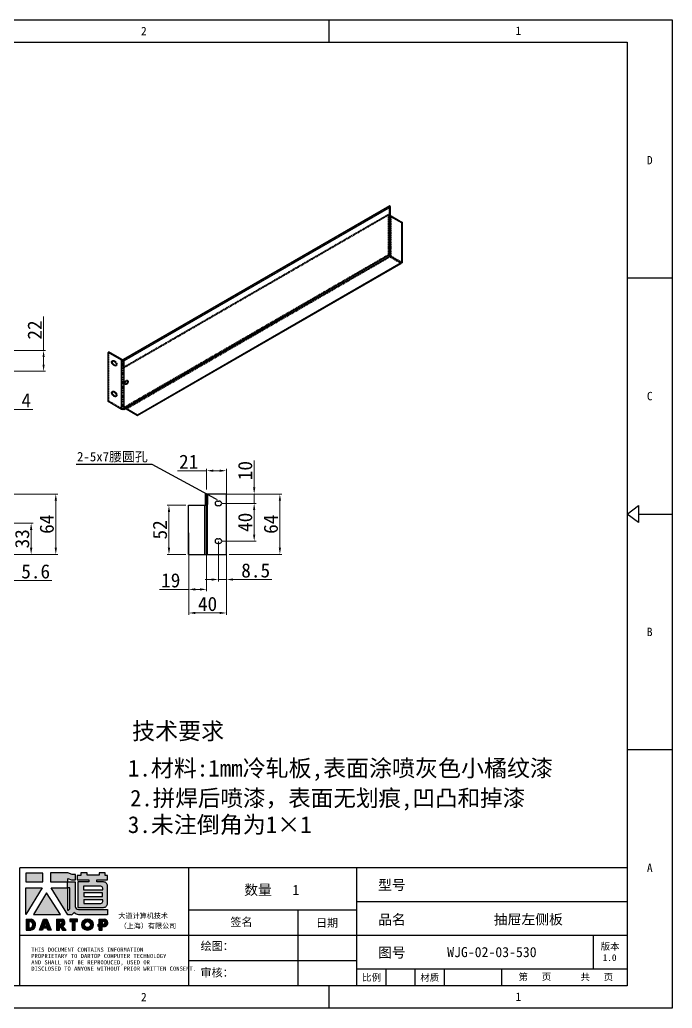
# Model space of a CAD drawing. Header units: millimetres. Extents: x 10653 to 40244, y 19163 to 29561.
# Drawn here: x 33749 to 34440, y 19590 to 20638 of the extents above; entities that cross this region are included whole.
import ezdxf
from ezdxf import colors
from ezdxf.entities.mleader import LeaderData, LeaderLine
from ezdxf.enums import TextEntityAlignment as Align
from ezdxf.math import Vec2, Vec3

# ---------------------------------------------------------------- set-up
doc = ezdxf.new("R2010")
doc.units = ezdxf.units.MM
doc.header["$PDSIZE"] = -1
doc.linetypes.add('HIDDEN', pattern=[1.905, 1.27, -0.635])
for name, color, linetype in [('02___PRT_ALL_AXES', 7, 'Continuous'), ('4', 7, 'Continuous'), ('DEFAULT_2', 8, 'HIDDEN'), ('print', 30, 'Continuous')]:
    doc.layers.add(name, color=color, linetype=linetype)
doc.layers.add('dim', color=2, linetype='Continuous', lineweight=9)
doc.styles.add('Dartop', font='')
doc.styles.add('hzHT', font='simhei.ttf')
doc.styles.get('Dartop').set_extended_font_data('FangSong_GB2312')
doc.dimstyles.new('3', dxfattribs={"dimtxt": 15, "dimasz": 7, "dimexe": 2, "dimexo": 3, "dimgap": 2, "dimtad": 1, "dimzin": 9, "dimdsep": 46, "dimtxsty": 'Standard', "dimcen": 1, "dimadec": 1, "dimazin": 2, "dimtfac": 0.5, "dimtmove": 0, "dimatfit": 3, "dimfxl": 0, "dimtolj": 1, "dimlwd": 9, "dimlwe": 9, "dimarcsym": 0})

# ---------------------------------------------------------------- blocks, each defined once
blk = doc.blocks.new('dadao')
for p, q in [((48, 19.2), (44.9, 10.4)), ((44.9, 10.4), (51.2, 10.4)), ((51.2, 10.4), (48, 19.2))]:
    blk.add_line(p, q)
for points in [[(41.8, 121.6), (41.8, 143.7), (-0.4, 143.7), (-0.4, 121.6), (41.8, 121.6)], [(104.8, 122), (104.8, 130.3), (114.1, 126.3), (124.2, 126.3), (124.2, 139.6), (115.9, 139.6), (105.1, 143.9), (61.5, 143.9)], [(61.7, 144), (61.7, 121.3), (103.9, 121.3)], [(113.4, 38.7), (105.1, 38.7), (63, 106.5), (103.9, 106.5), (103.9, 120.9), (103.9, 121.3)], [(109.7, 53.6), (109.7, 106.2), (104.3, 106.2), (104.3, 50.4), (106.6, 50.4)], [(144.6, 94.4), (144.6, 84.8), (192, 84.8), (192, 94.1), (144.9, 94.1)], [(0, 28), (0, 0), (11.8, 0)], [(0.1, 28), (14, 28)], [(76.8, 28.2), (76.8, 0), (84.1, 0), (84.1, 11.1), (91.6, -0.1), (100.3, -0.1), (91.7, 11.1)], [(76.8, 28.2), (90.6, 28.2)], [(120.2, 45), (119.5, 45), (119.5, 44.6)], [(183.7, 0), (183.7, 9.6), (180.6, 9.6), (180.6, 14.9), (183.8, 14.9), (183.8, 28.1), (196.1, 28.1), (196.5, 28.1)], [(7.1, 21.8), (7.1, 6.1), (12, 6.1)], [(7.1, 21.8), (11.4, 21.8)], [(84, 22.7), (84, 15.3), (87.2, 15.3)], [(84, 22.7), (87.3, 22.7)], [(183.7, 0), (190.9, 0), (190.9, 9.6), (198.8, 9.6)], [(194.9, 22.3), (190.8, 22.3), (190.8, 15), (194.4, 15)]]:
    blk.add_lwpolyline(points)
blk.add_lwpolyline([(137.1, 144.2), (137.1, 137.9), (128.3, 137.9), (128.3, 126.5), (157.3, 126.5), (157.3, 121.5), (130.3, 121.5), (130.3, 57.5), (194.4, 57.5, 0.414214), (204.4, 67.5), (204.4, 111.3, 0.414214), (194.4, 121.3), (177.5, 121.3), (177.5, 126.3), (204.7, 126.3), (204.7, 137.7), (198.2, 137.7), (198.2, 143.9), (183.3, 143.9), (183.3, 138), (153, 138), (153, 144.2), (137.1, 144.2)], format="xyb", close=True)
for points in [[(-0.3, 106.2), (40.4, 106.2), (-0.3, 39.7), (-0.3, 106.2)], [(51.7, 94.1), (18.4, 39.3), (86.2, 39.3)], [(43.8, 28.2), (51.8, 28.2), (62.6, -0.1), (55, -0.1), (53.2, 5), (42.9, 5), (41.1, 0), (33.6, 0)], [(110, 28.1), (110, 21.9), (116, 21.9), (116, -0.1), (123.2, -0.1), (123.2, 22), (129.2, 22), (129.2, 28.1), (110, 28.1)]]:
    blk.add_lwpolyline(points, close=True)
for points in [[(104.8, 122), (123.4, 122), (123.4, 60, 0.414214), (131.4, 52), (204.8, 52), (204.8, 39.1), (131.7, 39.1)], [(144.3, 110.8), (144.3, 101.8), (192.3, 101.8), (192.3, 105.5, 0.414214), (187.3, 110.5), (144.3, 110.5)], [(144.6, 77), (144.6, 67.5), (187.6, 67.5, 0.414214), (192.6, 72.5), (192.6, 76.4), (144.6, 76.4)]]:
    blk.add_lwpolyline(points, format="xyb")
for radius in [14.5, 7.44]:
    blk.add_circle((154.2, 14.2), radius)
for centre, radius, start, end in [((99.2, 60.7), 12.6, 305.6399, 325.969), ((9.6, 14.2), 14.4, 278.6604, 72.3203), ((88.6, 19.4), 8.95, 290.6073, 77.2124), ((111.6, 46.7), 8.19, 282.9811, 347.6627), ((136, 61.7), 22.9, 226.7358, 259.3209), ((195.7, 18.6), 9.51, 288.8959, 85.2442), ((8.5, 13.9), 8.49, 294.2143, 69.7177), ((86.4, 19), 3.8, 282.527, 76.7196), ((193.7, 18.7), 3.8, 280.9891, 72.5513)]:
    blk.add_arc(centre, radius, start, end)
blk = doc.blocks.new('*D292')
at = {"layer": 'Defpoints', "color": 0, "lineweight": 9, "transparency": 16777216}
for p in [(33729.3, 20103.9), (33734.9, 20103.9), (33734.9, 20043.3)]:
    blk.add_point(p, dxfattribs=at)
at = {"layer": 'dim', "color": 0, "lineweight": 9, "transparency": 16777216}
for p, q in [((33729.3, 20100.9), (33729.3, 20041.3)), ((33734.9, 20100.9), (33734.9, 20041.3)), ((33722.3, 20043.3), (33715.3, 20043.3)), ((33729.3, 20043.3), (33734.9, 20043.3)), ((33741.9, 20043.3), (33782.9, 20043.3))]:
    blk.add_line(p, q, dxfattribs=at)
for points in [[(33722.3, 20044.4), (33722.3, 20042.1), (33729.3, 20043.3)], [(33741.9, 20044.4), (33741.9, 20042.1), (33734.9, 20043.3)]]:
    blk.add_solid(points, dxfattribs=at)
at = {"layer": 'dim', "color": 0, "lineweight": 9, "transparency": 16777216, "insert": (33765.9, 20052.8), "char_height": 15, "attachment_point": 5}
blk.add_mtext('\\A1;5.6', dxfattribs=at)
blk = doc.blocks.new('*D293')
at = {"layer": 'Defpoints', "color": 0, "lineweight": 9, "transparency": 16777216}
for p in [(33729.3, 20103.9), (33729.3, 20070.9), (33761.1, 20070.9)]:
    blk.add_point(p, dxfattribs=at)
at = {"layer": 'dim', "color": 0, "lineweight": 9, "transparency": 16777216}
for p, q in [((33732.3, 20103.9), (33763.1, 20103.9)), ((33761.1, 20096.9), (33761.1, 20077.9)), ((33732.3, 20070.9), (33763.1, 20070.9))]:
    blk.add_line(p, q, dxfattribs=at)
for points in [[(33759.9, 20096.9), (33762.3, 20096.9), (33761.1, 20103.9)], [(33759.9, 20077.9), (33762.3, 20077.9), (33761.1, 20070.9)]]:
    blk.add_solid(points, dxfattribs=at)
at = {"layer": 'dim', "color": 0, "lineweight": 9, "transparency": 16777216, "insert": (33751.6, 20087.4), "char_height": 15, "attachment_point": 5, "rotation": 90}
blk.add_mtext('\\A1;33', dxfattribs=at)
blk = doc.blocks.new('*D294')
at = {"layer": 'Defpoints', "color": 0, "lineweight": 9, "transparency": 16777216}
for p in [(33732.9, 20134.9), (33787.2, 20134.9), (33730.9, 20070.9)]:
    blk.add_point(p, dxfattribs=at)
at = {"layer": 'dim', "color": 0, "lineweight": 9, "transparency": 16777216}
for p, q in [((33735.9, 20134.9), (33789.2, 20134.9)), ((33787.2, 20077.9), (33787.2, 20127.9)), ((33733.9, 20070.9), (33789.2, 20070.9))]:
    blk.add_line(p, q, dxfattribs=at)
for points in [[(33786, 20127.9), (33788.4, 20127.9), (33787.2, 20134.9)], [(33786, 20077.9), (33788.4, 20077.9), (33787.2, 20070.9)]]:
    blk.add_solid(points, dxfattribs=at)
at = {"layer": 'dim', "color": 0, "lineweight": 9, "transparency": 16777216, "insert": (33777.7, 20102.9), "char_height": 15, "attachment_point": 5, "rotation": 90}
blk.add_mtext('\\A1;64', dxfattribs=at)
blk = doc.blocks.new('*D300')
at = {"layer": 'Defpoints', "color": 0, "lineweight": 9, "transparency": 16777216}
for p in [(33734.9, 20287), (33732.9, 20265), (33774.3, 20265)]:
    blk.add_point(p, dxfattribs=at)
at = {"layer": 'dim', "color": 0, "lineweight": 9, "transparency": 16777216}
for p, q in [((33774.3, 20287), (33774.3, 20323.2)), ((33737.9, 20287), (33776.3, 20287)), ((33774.3, 20272), (33774.3, 20280)), ((33735.9, 20265), (33776.3, 20265))]:
    blk.add_line(p, q, dxfattribs=at)
for points in [[(33773.1, 20280), (33775.4, 20280), (33774.3, 20287)], [(33773.1, 20272), (33775.4, 20272), (33774.3, 20265)]]:
    blk.add_solid(points, dxfattribs=at)
at = {"layer": 'dim', "color": 0, "lineweight": 9, "transparency": 16777216, "insert": (33764.8, 20308.7), "char_height": 15, "attachment_point": 5, "rotation": 90}
blk.add_mtext('\\A1;22', dxfattribs=at)
blk = doc.blocks.new('*D301')
at = {"layer": 'Defpoints', "color": 0, "lineweight": 9, "transparency": 16777216}
for p in [(33734.9, 20277), (33730.9, 20256.5), (33734.9, 20224.6)]:
    blk.add_point(p, dxfattribs=at)
at = {"layer": 'dim', "color": 0, "lineweight": 9, "transparency": 16777216}
for p, q in [((33734.9, 20274), (33734.9, 20222.6)), ((33730.9, 20253.5), (33730.9, 20222.6)), ((33723.9, 20224.6), (33716.9, 20224.6)), ((33730.9, 20224.6), (33734.9, 20224.6)), ((33741.9, 20224.6), (33762.9, 20224.6))]:
    blk.add_line(p, q, dxfattribs=at)
for points in [[(33723.9, 20225.8), (33723.9, 20223.5), (33730.9, 20224.6)], [(33741.9, 20225.8), (33741.9, 20223.5), (33734.9, 20224.6)]]:
    blk.add_solid(points, dxfattribs=at)
at = {"layer": 'dim', "color": 0, "lineweight": 9, "transparency": 16777216, "insert": (33755.9, 20234.1), "char_height": 15, "attachment_point": 5}
blk.add_mtext('\\A1;4', dxfattribs=at)
blk = doc.blocks.new('*D304')
at = {"layer": 'Defpoints', "color": 0, "lineweight": 9, "transparency": 16777216}
for p in [(33947, 20159.6), (33947, 20136.6), (33968, 20132.4)]:
    blk.add_point(p, dxfattribs=at)
at = {"layer": 'dim', "color": 0, "lineweight": 9, "transparency": 16777216}
for p, q in [((33947, 20159.6), (33916, 20159.6)), ((33947, 20139.6), (33947, 20161.6)), ((33961, 20159.6), (33954, 20159.6)), ((33968, 20135.4), (33968, 20161.6))]:
    blk.add_line(p, q, dxfattribs=at)
for points in [[(33954, 20160.7), (33954, 20158.4), (33947, 20159.6)], [(33961, 20160.7), (33961, 20158.4), (33968, 20159.6)]]:
    blk.add_solid(points, dxfattribs=at)
at = {"layer": 'dim', "color": 0, "lineweight": 9, "transparency": 16777216, "insert": (33928, 20169.1), "char_height": 15, "attachment_point": 5}
blk.add_mtext('\\A1;21', dxfattribs=at)
blk = doc.blocks.new('*D305')
at = {"layer": 'Defpoints', "color": 0, "lineweight": 9, "transparency": 16777216}
for p in [(33968, 20093.6), (33959.5, 20087.4), (33968, 20044.3)]:
    blk.add_point(p, dxfattribs=at)
at = {"layer": 'dim', "color": 0, "lineweight": 9, "transparency": 16777216}
for p, q in [((33959.5, 20084.4), (33959.5, 20042.3)), ((33968, 20090.6), (33968, 20042.3)), ((33952.5, 20044.3), (33945.5, 20044.3)), ((33959.5, 20044.3), (33968, 20044.3)), ((33975, 20044.3), (34016, 20044.3))]:
    blk.add_line(p, q, dxfattribs=at)
for points in [[(33952.5, 20045.4), (33952.5, 20043.1), (33959.5, 20044.3)], [(33975, 20045.4), (33975, 20043.1), (33968, 20044.3)]]:
    blk.add_solid(points, dxfattribs=at)
at = {"layer": 'dim', "color": 0, "lineweight": 9, "transparency": 16777216, "insert": (33999, 20053.8), "char_height": 15, "attachment_point": 5}
blk.add_mtext('\\A1;8.5', dxfattribs=at)
blk = doc.blocks.new('*D303')
at = {"layer": 'Defpoints', "color": 0, "lineweight": 9, "transparency": 16777216}
for p in [(33947, 20128.9), (33928, 20077.3), (33928, 20033.8)]:
    blk.add_point(p, dxfattribs=at)
at = {"layer": 'dim', "color": 0, "lineweight": 9, "transparency": 16777216}
for p, q in [((33947, 20125.9), (33947, 20031.8)), ((33928, 20074.3), (33928, 20031.8)), ((33928, 20033.8), (33897, 20033.8)), ((33940, 20033.8), (33935, 20033.8))]:
    blk.add_line(p, q, dxfattribs=at)
for points in [[(33935, 20035), (33935, 20032.6), (33928, 20033.8)], [(33940, 20035), (33940, 20032.6), (33947, 20033.8)]]:
    blk.add_solid(points, dxfattribs=at)
at = {"layer": 'dim', "color": 0, "lineweight": 9, "transparency": 16777216, "insert": (33909, 20043.3), "char_height": 15, "attachment_point": 5}
blk.add_mtext('\\A1;19', dxfattribs=at)
blk = doc.blocks.new('*D306')
at = {"layer": 'Defpoints', "color": 0, "lineweight": 9, "transparency": 16777216}
for p in [(33907.1, 20122.9), (33928, 20122.9), (33928, 20070.9)]:
    blk.add_point(p, dxfattribs=at)
at = {"layer": 'dim', "color": 0, "lineweight": 9, "transparency": 16777216}
for p, q in [((33925, 20122.9), (33905.1, 20122.9)), ((33907.1, 20077.9), (33907.1, 20115.9)), ((33925, 20070.9), (33905.1, 20070.9))]:
    blk.add_line(p, q, dxfattribs=at)
for points in [[(33905.9, 20115.9), (33908.3, 20115.9), (33907.1, 20122.9)], [(33905.9, 20077.9), (33908.3, 20077.9), (33907.1, 20070.9)]]:
    blk.add_solid(points, dxfattribs=at)
at = {"layer": 'dim', "color": 0, "lineweight": 9, "transparency": 16777216, "insert": (33897.6, 20096.9), "char_height": 15, "attachment_point": 5, "rotation": 90}
blk.add_mtext('\\A1;52', dxfattribs=at)
blk = doc.blocks.new('*D307')
at = {"layer": 'Defpoints', "color": 0, "lineweight": 9, "transparency": 16777216}
for p in [(33960.5, 20134.9), (33960.5, 20124.9), (33997.4, 20134.9)]:
    blk.add_point(p, dxfattribs=at)
at = {"layer": 'dim', "color": 0, "lineweight": 9, "transparency": 16777216}
for p, q in [((33997.4, 20141.9), (33997.4, 20170.4)), ((33963.5, 20134.9), (33999.4, 20134.9)), ((33963.5, 20124.9), (33999.4, 20124.9)), ((33997.4, 20124.9), (33997.4, 20134.9)), ((33997.4, 20117.9), (33997.4, 20110.9))]:
    blk.add_line(p, q, dxfattribs=at)
for points in [[(33996.2, 20141.9), (33998.6, 20141.9), (33997.4, 20134.9)], [(33996.2, 20117.9), (33998.6, 20117.9), (33997.4, 20124.9)]]:
    blk.add_solid(points, dxfattribs=at)
at = {"layer": 'dim', "color": 0, "lineweight": 9, "transparency": 16777216, "insert": (33987.9, 20159.7), "char_height": 15, "attachment_point": 5, "rotation": 90}
blk.add_mtext('\\A1;10', dxfattribs=at)
blk = doc.blocks.new('*D308')
at = {"layer": 'Defpoints', "color": 0, "lineweight": 9, "transparency": 16777216}
for p in [(33960.5, 20124.9), (33960.5, 20084.9), (33997.4, 20084.9)]:
    blk.add_point(p, dxfattribs=at)
at = {"layer": 'dim', "color": 0, "lineweight": 9, "transparency": 16777216}
for p, q in [((33963.5, 20124.9), (33999.4, 20124.9)), ((33997.4, 20117.9), (33997.4, 20091.9)), ((33963.5, 20084.9), (33999.4, 20084.9))]:
    blk.add_line(p, q, dxfattribs=at)
for points in [[(33996.2, 20117.9), (33998.6, 20117.9), (33997.4, 20124.9)], [(33996.2, 20091.9), (33998.6, 20091.9), (33997.4, 20084.9)]]:
    blk.add_solid(points, dxfattribs=at)
at = {"layer": 'dim', "color": 0, "lineweight": 9, "transparency": 16777216, "insert": (33987.9, 20104.9), "char_height": 15, "attachment_point": 5, "rotation": 90}
blk.add_mtext('\\A1;40', dxfattribs=at)
blk = doc.blocks.new('*D309')
at = {"layer": 'Defpoints', "color": 0, "lineweight": 9, "transparency": 16777216}
for p in [(33968, 20134.9), (34024.6, 20134.9), (33968, 20070.9)]:
    blk.add_point(p, dxfattribs=at)
at = {"layer": 'dim', "color": 0, "lineweight": 9, "transparency": 16777216}
for p, q in [((33971, 20134.9), (34026.6, 20134.9)), ((34024.6, 20077.9), (34024.6, 20127.9)), ((33971, 20070.9), (34026.6, 20070.9))]:
    blk.add_line(p, q, dxfattribs=at)
for points in [[(34023.5, 20127.9), (34025.8, 20127.9), (34024.6, 20134.9)], [(34023.5, 20077.9), (34025.8, 20077.9), (34024.6, 20070.9)]]:
    blk.add_solid(points, dxfattribs=at)
at = {"layer": 'dim', "color": 0, "lineweight": 9, "transparency": 16777216, "insert": (34015.1, 20102.9), "char_height": 15, "attachment_point": 5, "rotation": 90}
blk.add_mtext('\\A1;64', dxfattribs=at)
blk = doc.blocks.new('*D310')
at = {"layer": 'Defpoints', "color": 0, "lineweight": 9, "transparency": 16777216}
for p in [(33928, 20096.9), (33968, 20090.6), (33968, 20008.8)]:
    blk.add_point(p, dxfattribs=at)
at = {"layer": 'dim', "color": 0, "lineweight": 9, "transparency": 16777216}
for p, q in [((33928, 20093.9), (33928, 20006.8)), ((33968, 20087.6), (33968, 20006.8)), ((33935, 20008.8), (33961, 20008.8))]:
    blk.add_line(p, q, dxfattribs=at)
for points in [[(33935, 20010), (33935, 20007.7), (33928, 20008.8)], [(33961, 20010), (33961, 20007.7), (33968, 20008.8)]]:
    blk.add_solid(points, dxfattribs=at)
at = {"layer": 'dim', "color": 0, "lineweight": 9, "transparency": 16777216, "insert": (33948, 20018.3), "char_height": 15, "attachment_point": 5}
blk.add_mtext('\\A1;40', dxfattribs=at)

msp = doc.modelspace()

# ---------------------------------------------------------------- hatches: boundary and pattern name
for points in [[(33773.346, 19733.188), (33755.537, 19733.188), (33755.537, 19723.883), (33773.346, 19723.883)], [(33772.772, 19717.373), (33755.584, 19717.373), (33755.584, 19689.31)], [(33777.537, 19712.281), (33763.486, 19689.123), (33792.096, 19689.123)], [(33810.263, 19684.385), (33802.132, 19684.385), (33802.132, 19681.805), (33804.669, 19681.805), (33804.669, 19672.51), (33807.706, 19672.51), (33807.706, 19681.812), (33810.263, 19681.812)]]:
    msp.add_hatch(color=0).paths.add_polyline_path(points)
h = msp.add_hatch(color=0)
h.paths.add_polyline_path([(33799.959, 19727.533), (33803.89, 19725.835), (33808.139, 19725.835), (33808.139, 19731.459), (33804.634, 19731.459), (33800.066, 19733.263), (33781.761, 19733.263), (33781.761, 19723.752), (33799.571, 19723.752), (33799.571, 19723.559), (33799.571, 19717.48), (33782.3, 19717.48), (33800.065, 19688.891), (33803.582, 19688.891, 0.27937482), (33806.15, 19691.388), (33806.15, 19691.52), (33806.46, 19691.52, 0.14314537), (33811.303, 19689.055), (33842.172, 19689.055), (33842.172, 19694.477), (33811.172, 19694.477, -0.41421356), (33807.795, 19697.854), (33807.795, 19724.052), (33799.959, 19724.052)])
h.paths.add_polyline_path([(33799.751, 19717.358), (33802.014, 19717.358), (33802.014, 19695.169, -0.08893574), (33800.702, 19693.82), (33799.743, 19693.82)], flags=16)
h = msp.add_hatch(color=0)
h.paths.add_polyline_path([(33842.119, 19730.672), (33839.373, 19730.672), (33839.373, 19733.285), (33833.095, 19733.285), (33833.095, 19730.803), (33820.278, 19730.803), (33820.278, 19733.415), (33813.566, 19733.415), (33813.566, 19730.754), (33809.856, 19730.754), (33809.856, 19725.938), (33822.096, 19725.938), (33822.096, 19723.807), (33810.691, 19723.807), (33810.691, 19696.835), (33837.767, 19696.835, 0.41421356), (33841.988, 19701.056), (33841.988, 19719.527, 0.41421356), (33837.767, 19723.748), (33830.61, 19723.748), (33830.61, 19725.838), (33842.119, 19725.838)])
h.paths.add_polyline_path([(33834.777, 19719.175, -0.41421356), (33836.888, 19717.065), (33836.888, 19715.517), (33816.616, 19715.517), (33816.616, 19719.175)], flags=16)
h.paths.add_polyline_path([(33836.757, 19712.251), (33836.757, 19708.332), (33816.747, 19708.332), (33816.747, 19712.251)], flags=16)
h.paths.add_polyline_path([(33837.018, 19704.805), (33837.018, 19703.126, -0.41421356), (33834.908, 19701.016), (33816.747, 19701.016), (33816.747, 19704.805)], flags=16)
h = msp.add_hatch(color=0)
h.paths.add_polyline_path([(33814.683, 19678.521, 1), (33826.908, 19678.521, 1)])
h.paths.add_polyline_path([(33823.936, 19678.521, -1), (33817.655, 19678.521, -1)], flags=16)
h = msp.add_hatch(color=0)
h.paths.add_polyline_path([(33761.607, 19684.343), (33755.711, 19684.343), (33755.711, 19672.545), (33760.677, 19672.545, 0.79301591)])
h.paths.add_polyline_path([(33760.764, 19675.129), (33758.702, 19675.129), (33758.702, 19681.759), (33760.537, 19681.759, -0.67136089)], flags=16)
h = msp.add_hatch(color=0)
h.paths.add_polyline_path([(33777.581, 19684.44), (33774.216, 19684.44), (33769.888, 19672.532), (33773.076, 19672.532), (33773.826, 19674.643), (33778.144, 19674.643), (33778.911, 19672.507), (33782.124, 19672.507)])
h.paths.add_polyline_path([(33777.319, 19676.917), (33774.644, 19676.917), (33775.957, 19680.659)], flags=16)
h = msp.add_hatch(color=0)
h.paths.add_polyline_path([(33793.938, 19684.431), (33788.139, 19684.431), (33788.139, 19672.526), (33791.203, 19672.526), (33791.203, 19677.246), (33794.353, 19672.483), (33798.057, 19672.483), (33794.431, 19677.216, 0.74405494)])
h.paths.add_polyline_path([(33791.175, 19679.008), (33791.175, 19682.134), (33792.545, 19682.134, -0.79680897), (33792.525, 19679.008)], flags=16)
h = msp.add_hatch(color=0)
h.paths.add_polyline_path([(33838.634, 19684.403), (33838.458, 19684.403), (33833.288, 19684.403), (33833.288, 19678.847), (33831.916, 19678.847), (33831.916, 19676.592), (33833.266, 19676.592), (33833.266, 19672.547), (33836.284, 19672.547), (33836.284, 19676.607), (33839.601, 19676.607, 0.81230381)])
h.paths.add_polyline_path([(33836.239, 19678.862), (33836.239, 19681.97), (33837.957, 19681.97, -0.77821343), (33837.782, 19678.862)], flags=16)

# ---------------------------------------------------------------- linework, layer by layer
at = {"color": 0}
for p, q in [((34076.893, 20613.708), (34076.893, 20637.517)), ((32975.368, 20613.708), (34392.711, 20613.708)), ((34392.711, 20613.708), (34392.711, 19613.719)), ((34440.329, 20363.711), (34392.711, 20363.711)), ((34404.616, 20113.713), (34440.329, 20113.713)), ((34440.329, 19863.716), (34392.711, 19863.716)), ((34392.711, 19738.717), (33749.138, 19738.717)), ((33749.138, 19613.719), (33749.138, 19738.717)), ((33927.708, 19738.717), (33927.708, 19613.719)), ((34106.277, 19613.719), (34106.277, 19738.717)), ((34106.277, 19703.003), (34392.711, 19703.003)), ((33927.708, 19694.075), (34106.277, 19694.075)), ((34043.778, 19694.075), (34043.778, 19613.719)), ((33749.138, 19667.289), (33927.708, 19667.289)), ((33927.708, 19667.289), (34392.711, 19667.289)), ((34356.997, 19631.576), (34356.997, 19667.289)), ((33927.708, 19640.504), (34106.277, 19640.504)), ((34106.277, 19631.576), (34392.711, 19631.576)), ((34137.142, 19613.719), (34137.142, 19631.576)), ((34168.008, 19613.719), (34168.008, 19631.576)), ((34199.126, 19613.719), (34199.126, 19631.576)), ((34259.767, 19613.719), (34259.767, 19631.576)), ((34392.711, 19613.719), (32975.368, 19613.719)), ((34076.893, 19589.909), (34076.893, 19613.719))]:
    msp.add_line(p, q, dxfattribs=at)
at = {"color": 3, "linetype": 'Continuous'}
for p, q in [((34140.702, 20440.227), (33858.568, 20277.338)), ((34141.909, 20438.953), (33859.775, 20276.064)), ((34141.909, 20429.971), (34141.909, 20438.953)), ((34140.495, 20429.155), (34141.909, 20429.971)), ((34140.495, 20388.33), (34140.495, 20429.155)), ((34141.909, 20386.697), (34141.909, 20429.155)), ((34141.909, 20429.155), (34153.93, 20422.215)), ((34153.93, 20379.757), (34153.93, 20422.215)), ((33861.189, 20227.073), (34140.495, 20388.33)), ((33861.896, 20225.849), (34141.202, 20387.105)), ((34141.202, 20387.105), (34153.93, 20379.757)), ((33873.917, 20218.909), (34153.223, 20380.165)), ((33842.804, 20232.789), (33842.804, 20285.045)), ((33856.947, 20276.88), (33842.804, 20285.045)), ((33856.947, 20224.624), (33856.947, 20276.88)), ((33859.775, 20224.624), (33859.775, 20276.88)), ((33856.947, 20224.624), (33842.804, 20232.789)), ((33859.775, 20224.624), (33861.189, 20225.44)), ((33861.189, 20227.073), (33861.189, 20225.44)), ((33861.896, 20225.849), (33873.917, 20218.909)), ((33945.967, 20122.948), (33945.967, 20134.948)), ((33947.967, 20133.948), (33947.967, 20123.948))]:
    msp.add_line(p, q, dxfattribs=at)
at = {"color": 7, "linetype": 'Continuous'}
for p, q in [((34142.538, 20429.606), (34141.87, 20429.177)), ((34142.617, 20429.563), (34141.909, 20429.155)), ((34142.617, 20429.563), (34154.637, 20422.623)), ((34154.637, 20422.623), (34153.93, 20422.215)), ((34154.637, 20380.165), (34154.637, 20422.623)), ((33873.917, 20218.092), (34153.223, 20379.349)), ((34153.223, 20379.349), (34153.223, 20380.165)), ((34154.637, 20380.165), (34153.93, 20379.757)), ((33842.804, 20285.045), (33843.512, 20285.453)), ((33857.654, 20277.288), (33843.512, 20285.453)), ((33856.947, 20276.88), (33857.654, 20277.288)), ((33859.775, 20276.88), (33859.068, 20277.288)), ((33861.82, 20225.079), (33861.858, 20225.872)), ((33861.896, 20225.032), (33861.896, 20225.849)), ((33861.896, 20225.032), (33873.917, 20218.092)), ((33873.917, 20218.092), (33873.917, 20218.909)), ((33945.967, 20134.948), (33967.967, 20134.948)), ((33945.967, 20133.948), (33947.967, 20133.948)), ((33946.967, 20070.948), (33946.967, 20133.948)), ((33947.967, 20133.948), (33947.967, 20134.948)), ((33967.967, 20070.948), (33967.967, 20134.948)), ((33927.967, 20070.948), (33927.967, 20122.948)), ((33927.967, 20122.948), (33946.967, 20122.948)), ((33944.967, 20070.948), (33944.967, 20122.948)), ((33947.967, 20123.948), (33946.967, 20123.948)), ((33947.967, 20070.948), (33947.967, 20123.948)), ((33927.967, 20070.948), (33967.967, 20070.948))]:
    msp.add_line(p, q, dxfattribs=at)
at = {"color": 0}
msp.add_lwpolyline([(34392.711, 20113.713), (34404.616, 20122.642), (34404.616, 20104.785), (34392.711, 20113.713)], close=True, dxfattribs=at)
at = {"color": 7, "linetype": 'Continuous'}
for centre, radius, start, end in [((34141.231, 20426.7), 3.2, 79.934825, 81.282163), ((34141.245, 20426.779), 3.119, 78.318791, 79.935501), ((34141.636, 20427.863), 1.963, 60.018044, 62.641437), ((33858.368, 20278.762), 1.642, 273.663447, 281.350585), ((33863.683, 20227.664), 3.2, 218.718352, 220.065729), ((33863.622, 20227.612), 3.119, 220.065052, 221.681813), ((33862.878, 20226.732), 1.963, 237.359616, 239.983078)]:
    msp.add_arc(centre, radius, start, end, dxfattribs=at)
at = {"color": 3, "linetype": 'Continuous'}
for centre, radius, start, end in [((34141.419, 20428.305), 0.981, 60.018044, 62.641437), ((34141.693, 20387.955), 0.981, 237.359616, 239.983078), ((33862.387, 20226.698), 0.981, 237.359616, 239.983078), ((33946.967, 20133.948), 1, 0, 180)]:
    msp.add_arc(centre, radius, start, end, dxfattribs=at)
for points, knots in [([(34141.909, 20438.953), (34141.909, 20439.132), (34141.811, 20439.502), (34141.557, 20439.895), (34141.286, 20440.135), (34141.08, 20440.248), (34140.878, 20440.288), (34140.753, 20440.256), (34140.703, 20440.227)], [0, 0, 0, 0, 0.26984664, 0.56128755, 0.69543333, 0.81312167, 0.91284824, 1, 1, 1, 1]), ([(34140.495, 20429.155), (34140.698, 20429.272), (34141.178, 20429.369), (34141.66, 20429.285), (34141.87, 20429.177)], [0, 0, 0, 0, 0.49657659, 1, 1, 1, 1]), ([(34140.495, 20388.33), (34140.495, 20388.096), (34140.651, 20387.631), (34140.965, 20387.256), (34141.164, 20387.128)], [0, 0, 0, 0, 0.4965783, 1, 1, 1, 1]), ([(33859.775, 20276.88), (33859.574, 20276.764), (33859.107, 20276.595), (33858.361, 20276.514), (33857.614, 20276.595), (33857.147, 20276.764), (33856.947, 20276.88)], [0, 0, 0, 0, 0.23722441, 0.49999947, 0.76277482, 1, 1, 1, 1]), ([(33858.568, 20277.338), (33858.549, 20277.327), (33858.475, 20277.274), (33858.424, 20277.192), (33858.401, 20277.127)], [0, 0, 0, 0, 0.2382408, 1, 1, 1, 1]), ([(33858.967, 20277.338), (33858.899, 20277.366), (33858.763, 20277.402), (33858.623, 20277.369), (33858.568, 20277.338)], [0, 0, 0, 0, 0.53835682, 1, 1, 1, 1]), ([(33859.775, 20224.624), (33859.574, 20224.508), (33859.107, 20224.339), (33858.361, 20224.258), (33857.614, 20224.339), (33857.147, 20224.508), (33856.947, 20224.624)], [0, 0, 0, 0, 0.23722441, 0.49999947, 0.76277482, 1, 1, 1, 1]), ([(33861.189, 20227.073), (33861.189, 20226.84), (33861.345, 20226.375), (33861.659, 20226), (33861.858, 20225.872)], [0, 0, 0, 0, 0.4965783, 1, 1, 1, 1])]:
    msp.add_open_spline(points, degree=3, knots=knots, dxfattribs=at)
at = {"color": 7, "linetype": 'Continuous'}
for points, knots in [([(34141.877, 20429.834), (34141.937, 20429.821), (34142.164, 20429.767), (34142.385, 20429.685), (34142.538, 20429.606)], [0, 0, 0, 0, 0.26251619, 1, 1, 1, 1]), ([(33858.473, 20277.123), (33858.398, 20277.118), (33858.118, 20277.118), (33857.832, 20277.185), (33857.654, 20277.288)], [0, 0, 0, 0, 0.26606046, 1, 1, 1, 1]), ([(33859.068, 20277.288), (33859.041, 20277.273), (33858.921, 20277.211), (33858.792, 20277.172), (33858.691, 20277.152)], [0, 0, 0, 0, 0.2339903, 1, 1, 1, 1]), ([(33861.292, 20225.538), (33861.333, 20225.492), (33861.493, 20225.322), (33861.675, 20225.172), (33861.82, 20225.079)], [0, 0, 0, 0, 0.26251613, 1, 1, 1, 1])]:
    msp.add_open_spline(points, degree=3, knots=knots, dxfattribs=at)
at = {"color": 3, "linetype": 'Continuous'}
for points in [[(33859.06, 20277.293), (33859.03, 20277.31), (33858.999, 20277.325), (33858.967, 20277.338)], [(33859.169, 20277.222), (33859.134, 20277.248), (33859.098, 20277.272), (33859.06, 20277.293)]]:
    msp.add_open_spline(points, degree=3, dxfattribs=at)
at = {"layer": '02___PRT_ALL_AXES', "color": 8, "linetype": 'HIDDEN'}
for p, q in [((34141.202, 20439.361), (33859.068, 20276.472)), ((33846.858, 20275.983), (33847.565, 20276.391)), ((33848.108, 20275.859), (33848.815, 20276.268)), ((33850.229, 20275.451), (33848.815, 20276.268)), ((33849.522, 20275.043), (33850.229, 20275.451)), ((33850.772, 20270.837), (33851.479, 20271.245)), ((33860.73, 20252.12), (33860.023, 20252.528)), ((33861.196, 20251.09), (33860.489, 20251.498)), ((33863.446, 20254.987), (33862.739, 20255.395)), ((33846.858, 20243.323), (33847.565, 20243.731)), ((33848.108, 20243.199), (33848.815, 20243.607)), ((33850.229, 20242.791), (33848.815, 20243.607)), ((33849.522, 20242.383), (33850.229, 20242.791)), ((33850.772, 20238.176), (33851.479, 20238.585))]:
    msp.add_line(p, q, dxfattribs=at)
at = {"layer": '02___PRT_ALL_AXES', "color": 3, "linetype": 'Continuous'}
for p, q in [((33849.522, 20275.043), (33848.108, 20275.859)), ((33848.108, 20271.777), (33849.522, 20270.96)), ((33849.522, 20242.383), (33848.108, 20243.199)), ((33848.108, 20239.117), (33849.522, 20238.3))]:
    msp.add_line(p, q, dxfattribs=at)
at = {"layer": '02___PRT_ALL_AXES', "color": 7, "linetype": 'Continuous'}
for p, q in [((33848.108, 20271.777), (33848.815, 20272.185)), ((33848.815, 20272.185), (33850.229, 20271.369)), ((33849.522, 20270.96), (33850.229, 20271.369)), ((33863.912, 20253.957), (33863.205, 20254.365)), ((33848.108, 20239.117), (33848.815, 20239.525)), ((33848.815, 20239.525), (33850.229, 20238.708)), ((33849.522, 20238.3), (33850.229, 20238.708)), ((33958.467, 20127.448), (33960.467, 20127.448)), ((33960.467, 20122.448), (33958.467, 20122.448)), ((33958.467, 20087.448), (33960.467, 20087.448)), ((33960.467, 20082.448), (33958.467, 20082.448))]:
    msp.add_line(p, q, dxfattribs=at)
for centre, start, end in [((33958.467, 20124.948), 90, 270), ((33960.467, 20124.948), 270, 90), ((33958.467, 20084.948), 90, 270), ((33960.467, 20084.948), 270, 90)]:
    msp.add_arc(centre, 2.5, start, end, dxfattribs=at)
at = {"layer": '02___PRT_ALL_AXES', "color": 3, "linetype": 'Continuous'}
for points, knots in [([(33848.108, 20271.777), (33847.923, 20271.884), (33847.564, 20272.16), (33847.104, 20272.683), (33846.725, 20273.299), (33846.459, 20273.956), (33846.327, 20274.604), (33846.341, 20275.191), (33846.506, 20275.679), (33846.733, 20275.911), (33846.858, 20275.983)], [0, 0, 0, 0, 0.12882379, 0.27055864, 0.41787098, 0.56237285, 0.69619069, 0.81358612, 0.9130637, 1, 1, 1, 1]), ([(33846.858, 20275.983), (33846.94, 20276.031), (33847.13, 20276.1), (33847.444, 20276.107), (33847.78, 20276.027), (33847.998, 20275.923), (33848.108, 20275.859)], [0, 0, 0, 0, 0.21777592, 0.45094392, 0.71020782, 1, 1, 1, 1]), ([(33849.522, 20275.043), (33849.707, 20274.936), (33850.066, 20274.66), (33850.526, 20274.137), (33850.904, 20273.521), (33851.17, 20272.863), (33851.302, 20272.216), (33851.288, 20271.628), (33851.124, 20271.14), (33850.897, 20270.909), (33850.772, 20270.837)], [0, 0, 0, 0, 0.12882379, 0.27055864, 0.41787098, 0.56237285, 0.69619069, 0.81358612, 0.9130637, 1, 1, 1, 1]), ([(33850.772, 20270.837), (33850.69, 20270.789), (33850.5, 20270.72), (33850.185, 20270.712), (33849.85, 20270.793), (33849.632, 20270.897), (33849.522, 20270.96)], [0, 0, 0, 0, 0.21777592, 0.45094392, 0.71020782, 1, 1, 1, 1]), ([(33860.73, 20252.12), (33860.73, 20252.521), (33860.895, 20253.144), (33861.293, 20253.881), (33861.687, 20254.385), (33862.132, 20254.779), (33862.596, 20255.033), (33863.051, 20255.124), (33863.333, 20255.052), (33863.445, 20254.987)], [0, 0, 0, 0, 0.26956703, 0.41708029, 0.56177887, 0.69577859, 0.81333339, 0.91294588, 1, 1, 1, 1]), ([(33861.196, 20251.09), (33861.122, 20251.132), (33860.983, 20251.249), (33860.775, 20251.588), (33860.73, 20251.905), (33860.73, 20252.12)], [0, 0, 0, 0, 0.21843803, 0.45231607, 1, 1, 1, 1]), ([(33863.912, 20253.957), (33863.912, 20253.555), (33863.746, 20252.932), (33863.348, 20252.195), (33862.955, 20251.691), (33862.509, 20251.297), (33862.045, 20251.043), (33861.591, 20250.952), (33861.308, 20251.025), (33861.196, 20251.09)], [0, 0, 0, 0, 0.26956703, 0.41708029, 0.56177887, 0.69577859, 0.81333339, 0.91294588, 1, 1, 1, 1]), ([(33863.445, 20254.987), (33863.52, 20254.944), (33863.659, 20254.827), (33863.866, 20254.488), (33863.912, 20254.172), (33863.912, 20253.957)], [0, 0, 0, 0, 0.21843803, 0.45231607, 1, 1, 1, 1]), ([(33848.108, 20239.117), (33847.923, 20239.224), (33847.564, 20239.5), (33847.104, 20240.023), (33846.725, 20240.638), (33846.459, 20241.296), (33846.327, 20241.944), (33846.341, 20242.531), (33846.506, 20243.019), (33846.733, 20243.251), (33846.858, 20243.323)], [0, 0, 0, 0, 0.12882379, 0.27055864, 0.41787098, 0.56237285, 0.69619069, 0.81358612, 0.9130637, 1, 1, 1, 1]), ([(33846.858, 20243.323), (33846.94, 20243.371), (33847.13, 20243.439), (33847.444, 20243.447), (33847.78, 20243.366), (33847.998, 20243.263), (33848.108, 20243.199)], [0, 0, 0, 0, 0.21777592, 0.45094392, 0.71020782, 1, 1, 1, 1]), ([(33849.522, 20242.383), (33849.707, 20242.276), (33850.066, 20241.999), (33850.526, 20241.476), (33850.904, 20240.861), (33851.17, 20240.203), (33851.302, 20239.556), (33851.288, 20238.968), (33851.124, 20238.48), (33850.897, 20238.249), (33850.772, 20238.177)], [0, 0, 0, 0, 0.12882379, 0.27055864, 0.41787098, 0.56237285, 0.69619069, 0.81358612, 0.9130637, 1, 1, 1, 1]), ([(33850.772, 20238.177), (33850.69, 20238.129), (33850.5, 20238.06), (33850.185, 20238.052), (33849.85, 20238.133), (33849.632, 20238.237), (33849.522, 20238.3)], [0, 0, 0, 0, 0.21777592, 0.45094392, 0.71020782, 1, 1, 1, 1])]:
    msp.add_open_spline(points, degree=3, knots=knots, dxfattribs=at)
at = {"layer": '02___PRT_ALL_AXES', "color": 7, "linetype": 'Continuous'}
for points, knots in [([(33848.815, 20272.185), (33848.479, 20272.379), (33847.871, 20272.949), (33847.35, 20273.837), (33847.104, 20274.622), (33847.01, 20275.311), (33847.094, 20275.834), (33847.258, 20276.092)], [0, 0, 0, 0, 0.25665555, 0.53817047, 0.67359613, 0.79785122, 1, 1, 1, 1]), ([(33851.079, 20271.129), (33851.012, 20271.126), (33850.714, 20271.138), (33850.428, 20271.254), (33850.229, 20271.369)], [0, 0, 0, 0, 0.22533551, 1, 1, 1, 1]), ([(33863.205, 20254.365), (33863.205, 20254.021), (33863.038, 20253.3), (33862.591, 20252.503), (33862.101, 20251.959), (33861.613, 20251.571), (33861.174, 20251.392), (33860.899, 20251.392)], [0, 0, 0, 0, 0.2553426, 0.53572366, 0.67110498, 0.79581498, 1, 1, 1, 1]), ([(33863.037, 20255.089), (33863.065, 20255.04), (33863.171, 20254.813), (33863.205, 20254.558), (33863.205, 20254.365)], [0, 0, 0, 0, 0.22687856, 1, 1, 1, 1]), ([(33848.815, 20239.525), (33848.479, 20239.719), (33847.871, 20240.289), (33847.35, 20241.177), (33847.104, 20241.962), (33847.01, 20242.651), (33847.094, 20243.174), (33847.258, 20243.432)], [0, 0, 0, 0, 0.25665555, 0.53817047, 0.67359613, 0.79785122, 1, 1, 1, 1]), ([(33851.079, 20238.469), (33851.012, 20238.465), (33850.714, 20238.478), (33850.428, 20238.593), (33850.229, 20238.708)], [0, 0, 0, 0, 0.22533551, 1, 1, 1, 1])]:
    msp.add_open_spline(points, degree=3, knots=knots, dxfattribs=at)
at = {"layer": '02___PRT_ALL_AXES', "color": 8, "linetype": 'HIDDEN'}
for points, knots in [([(33847.258, 20276.092), (33847.278, 20276.123), (33847.361, 20276.24), (33847.473, 20276.338), (33847.565, 20276.391)], [0, 0, 0, 0, 0.25951484, 1, 1, 1, 1]), ([(33847.565, 20276.391), (33847.647, 20276.439), (33847.837, 20276.508), (33848.151, 20276.516), (33848.487, 20276.435), (33848.705, 20276.331), (33848.815, 20276.268)], [0, 0, 0, 0, 0.21777592, 0.45094392, 0.71020782, 1, 1, 1, 1]), ([(33850.229, 20275.451), (33850.414, 20275.344), (33850.773, 20275.068), (33851.233, 20274.545), (33851.612, 20273.929), (33851.877, 20273.272), (33852.009, 20272.624), (33851.996, 20272.036), (33851.831, 20271.548), (33851.604, 20271.317), (33851.479, 20271.245)], [0, 0, 0, 0, 0.12882379, 0.27055864, 0.41787098, 0.56237285, 0.69619069, 0.81358612, 0.9130637, 1, 1, 1, 1]), ([(33851.479, 20271.245), (33851.45, 20271.228), (33851.325, 20271.165), (33851.184, 20271.135), (33851.079, 20271.129)], [0, 0, 0, 0, 0.24492458, 1, 1, 1, 1]), ([(33860.023, 20252.528), (33860.023, 20252.93), (33860.188, 20253.553), (33860.586, 20254.29), (33860.98, 20254.793), (33861.425, 20255.188), (33861.889, 20255.441), (33862.344, 20255.532), (33862.626, 20255.46), (33862.738, 20255.395)], [0, 0, 0, 0, 0.26956703, 0.41708029, 0.56177887, 0.69577859, 0.81333339, 0.91294588, 1, 1, 1, 1]), ([(33860.489, 20251.498), (33860.414, 20251.541), (33860.275, 20251.657), (33860.068, 20251.996), (33860.023, 20252.313), (33860.023, 20252.528)], [0, 0, 0, 0, 0.21843803, 0.45231607, 1, 1, 1, 1]), ([(33860.899, 20251.392), (33860.862, 20251.393), (33860.72, 20251.401), (33860.58, 20251.445), (33860.489, 20251.498)], [0, 0, 0, 0, 0.26123427, 1, 1, 1, 1]), ([(33862.738, 20255.395), (33862.769, 20255.378), (33862.888, 20255.297), (33862.983, 20255.183), (33863.037, 20255.089)], [0, 0, 0, 0, 0.24355133, 1, 1, 1, 1]), ([(33847.258, 20243.432), (33847.278, 20243.463), (33847.361, 20243.58), (33847.473, 20243.678), (33847.565, 20243.731)], [0, 0, 0, 0, 0.25951484, 1, 1, 1, 1]), ([(33847.565, 20243.731), (33847.647, 20243.779), (33847.837, 20243.848), (33848.151, 20243.856), (33848.487, 20243.775), (33848.705, 20243.671), (33848.815, 20243.607)], [0, 0, 0, 0, 0.21777592, 0.45094392, 0.71020782, 1, 1, 1, 1]), ([(33850.229, 20242.791), (33850.414, 20242.684), (33850.773, 20242.408), (33851.233, 20241.885), (33851.612, 20241.269), (33851.877, 20240.611), (33852.009, 20239.964), (33851.996, 20239.376), (33851.831, 20238.888), (33851.604, 20238.657), (33851.479, 20238.585)], [0, 0, 0, 0, 0.12882379, 0.27055864, 0.41787098, 0.56237285, 0.69619069, 0.81358612, 0.9130637, 1, 1, 1, 1]), ([(33851.479, 20238.585), (33851.45, 20238.568), (33851.325, 20238.505), (33851.184, 20238.475), (33851.079, 20238.469)], [0, 0, 0, 0, 0.24492458, 1, 1, 1, 1])]:
    msp.add_open_spline(points, degree=3, knots=knots, dxfattribs=at)
at = {"layer": 'DEFAULT_2', "color": 8, "linetype": 'HIDDEN'}
for p, q in [((34140.495, 20439.769), (33858.361, 20276.88)), ((34140.495, 20439.769), (34140.495, 20431.604)), ((34140.495, 20439.769), (34141.909, 20438.953)), ((34141.202, 20430.38), (34141.202, 20439.361)), ((34140.495, 20431.604), (33858.361, 20268.715)), ((34141.202, 20431.196), (33859.068, 20268.307)), ((34139.788, 20429.563), (34141.202, 20430.38)), ((34139.788, 20387.105), (34139.788, 20429.563)), ((34140.495, 20429.155), (34139.788, 20429.563)), ((34140.495, 20431.604), (34141.202, 20431.196)), ((34141.909, 20429.971), (34141.202, 20430.38)), ((34142.617, 20387.105), (34142.617, 20429.563)), ((33860.482, 20227.482), (34139.788, 20388.738)), ((34140.495, 20388.33), (34139.788, 20388.738)), ((34139.788, 20387.105), (34140.495, 20386.697)), ((34140.495, 20386.697), (34140.495, 20388.33)), ((34141.126, 20386.335), (34141.164, 20387.128)), ((34141.202, 20386.289), (34141.202, 20387.105)), ((34142.617, 20387.105), (34141.909, 20386.697)), ((34142.617, 20387.105), (34154.637, 20380.165)), ((33861.896, 20225.032), (34141.202, 20386.289)), ((34141.202, 20386.289), (34153.223, 20379.349)), ((33843.512, 20233.197), (33843.512, 20285.453)), ((33857.654, 20225.032), (33857.654, 20277.288)), ((33858.361, 20276.88), (33858.361, 20268.715)), ((33858.361, 20276.88), (33859.775, 20276.064)), ((33859.068, 20225.032), (33859.068, 20277.288)), ((33858.361, 20268.715), (33859.068, 20268.307)), ((33842.804, 20232.789), (33843.512, 20233.197)), ((33857.654, 20225.032), (33843.512, 20233.197)), ((33856.947, 20224.624), (33857.654, 20225.032)), ((33859.068, 20225.032), (33860.482, 20225.849)), ((33859.775, 20224.624), (33859.068, 20225.032)), ((33861.189, 20227.073), (33860.482, 20227.482)), ((33860.482, 20227.482), (33860.482, 20225.849)), ((33861.189, 20225.44), (33860.482, 20225.849))]:
    msp.add_line(p, q, dxfattribs=at)
for centre, radius, start, end in [((34142.184, 20387.988), 1.963, 237.359616, 239.983078), ((33858.076, 20275.899), 1.723, 30.32429, 32.360897)]:
    msp.add_arc(centre, radius, start, end, dxfattribs=at)
for points, knots in [([(34140.703, 20440.227), (34140.635, 20440.188), (34140.518, 20440.043), (34140.495, 20439.865), (34140.495, 20439.769)], [0, 0, 0, 0, 0.44918417, 1, 1, 1, 1]), ([(34139.788, 20429.563), (34140.06, 20429.72), (34140.708, 20429.915), (34141.376, 20429.915), (34141.716, 20429.863)], [0, 0, 0, 0, 0.47717767, 1, 1, 1, 1]), ([(34139.788, 20388.738), (34139.788, 20388.515), (34139.869, 20388.044), (34140.154, 20387.377), (34140.573, 20386.781), (34140.934, 20386.458), (34141.126, 20386.335)], [0, 0, 0, 0, 0.23566937, 0.49668011, 0.75948709, 1, 1, 1, 1]), ([(34139.788, 20387.105), (34139.989, 20387.221), (34140.456, 20387.39), (34141.202, 20387.471), (34141.949, 20387.39), (34142.416, 20387.221), (34142.617, 20387.105)], [0, 0, 0, 0, 0.23722441, 0.49999947, 0.76277482, 1, 1, 1, 1]), ([(34140.495, 20386.697), (34140.705, 20386.818), (34141.202, 20386.914), (34141.7, 20386.818), (34141.909, 20386.697)], [0, 0, 0, 0, 0.49999946, 1, 1, 1, 1]), ([(33858.401, 20277.127), (33858.394, 20277.108), (33858.369, 20277.028), (33858.361, 20276.944), (33858.361, 20276.88)], [0, 0, 0, 0, 0.23303849, 1, 1, 1, 1]), ([(33859.531, 20276.822), (33859.506, 20276.861), (33859.403, 20277.01), (33859.276, 20277.142), (33859.169, 20277.222)], [0, 0, 0, 0, 0.26163367, 1, 1, 1, 1]), ([(33859.775, 20276.064), (33859.775, 20276.12), (33859.753, 20276.367), (33859.659, 20276.605), (33859.563, 20276.769)], [0, 0, 0, 0, 0.22901327, 1, 1, 1, 1]), ([(33859.068, 20225.032), (33858.858, 20224.911), (33858.361, 20224.815), (33857.864, 20224.911), (33857.654, 20225.032)], [0, 0, 0, 0, 0.49999946, 1, 1, 1, 1]), ([(33860.482, 20227.482), (33860.482, 20227.167), (33860.637, 20226.51), (33860.971, 20225.931), (33861.187, 20225.662)], [0, 0, 0, 0, 0.47717942, 1, 1, 1, 1])]:
    msp.add_open_spline(points, degree=3, knots=knots, dxfattribs=at)
at = {"layer": 'print'}
msp.add_lwpolyline([(32927.75, 20637.517), (34440.329, 20637.517), (34440.329, 19589.909), (32927.75, 19589.909)], close=True, dxfattribs=at)

# ---------------------------------------------------------------- block references
at = {"color": 0, "xscale": 0.4220734664403666, "yscale": 0.4220734664403666, "zscale": 0.4220734664403666}
msp.add_blockref('dadao', (33755.711, 19672.545), dxfattribs=at)

# ---------------------------------------------------------------- texts
at = {"color": 0}
for s, height, style, p in [('2', 8.928, 'Dartop', (33880.466, 20625.613)), ('1', 8.928, 'Dartop', (34277.389, 20625.896)), ('D', 8.928, 'Dartop', (34416.52, 20488.709)), ('C', 8.928, 'Dartop', (34416.52, 20238.712)), ('B', 8.928, 'Dartop', (34416.52, 19988.715)), ('A', 8.928, 'Dartop', (34416.52, 19738.717)), ('型号', 10.7142, 'hzHT', (34143.335, 19720.548)), ('数量   1', 10.7142, 'hzHT', (34016.032, 19715.303)), ('签名', 8.5713, 'hzHT', (33983.946, 19681.263)), ('日期', 8.5713, 'hzHT', (34074.58, 19680.384)), ('品名', 10.7142, 'hzHT', (34143.335, 19683.88)), ('抽屉左侧板', 10.7142, 'hzHT', (34287.874, 19684.082)), ('图号', 10.7142, 'hzHT', (34143.335, 19648.967)), ('WJG-02-03-530', 10.71417, 'hzHT', (34249.258, 19649.433)), ('版本', 7.1428, 'hzHT', (34374.51, 19655.438)), ('1.0', 7.1428, 'hzHT', (34373.973, 19643.507)), ('比例', 7.1428, 'hzHT', (34121.783, 19622.461)), ('材质', 7.1428, 'hzHT', (34183.403, 19622.461)), ('第   页', 7.1428, 'hzHT', (34294.797, 19623.202)), ('共   页', 7.1428, 'hzHT', (34360.409, 19622.942)), ('2', 8.928, 'Dartop', (33880.466, 19601.814)), ('1', 8.928, 'Dartop', (34277.389, 19602.097))]:
    msp.add_text(s, height=height, dxfattribs=dict(at, style=style)).set_placement(p, align=Align.MIDDLE_CENTER)
at = {"color": 0, "style": 'hzHT'}
msp.add_text('技术要求', height=17.857, dxfattribs=at).set_placement((33916.796, 19892.632), align=Align.TOP_CENTER)
for s, height, p in [('1.材料:1mm冷轧板,表面涂喷灰色小橘纹漆 ', 17.85695, (33863.579, 19853.29)), ('2.拼焊后喷漆，表面无划痕,凹凸和掉漆', 17.54367, (33865.96, 19821.41)), ('3.未注倒角为1×1', 17.857, (33863.579, 19793.44))]:
    msp.add_text(s, height=height, dxfattribs=at).set_placement(p, align=Align.TOP_LEFT)
for s, height, p in [('THIS DOCUMENT CONTAINS INFORMATION', 4.46424, (33761.191, 19649.745)), ('绘图：', 8.5713, (33940.677, 19651.504)), ('PROPRIETARY TO DARTOP COMPUTER TECHNOLOGY', 4.46424, (33761.191, 19643.049)), ('AND SHALL NOT BE REPRODUCED, USED OR', 4.46424, (33761.191, 19636.353)), ('DISCLOSED TO ANYONE WITHOUT PRIOR WRITTEN CONSENT.', 4.46424, (33761.191, 19629.656)), ('审核：', 8.5713, (33940.57, 19623.377))]:
    msp.add_text(s, height=height, dxfattribs=at).set_placement(p)
at = {"layer": '4', "color": 0, "style": 'hzHT'}
for s, p in [('大道计算机技术', (33853.523, 19685.204)), ('（上海）有限公司', (33854.871, 19674.527))]:
    msp.add_text(s, height=5.3571, dxfattribs=at).set_placement(p)

# ---------------------------------------------------------------- dimensions: what is measured, and where the dimension line sits
at = {"layer": 'dim', "lineweight": 9}
dim = msp.add_linear_dim(base=(33774.256, 20264.992), p1=(33734.945, 20286.992), p2=(33732.945, 20264.992), angle=90, dimstyle='3', dxfattribs=at)
dim.commit()
dim.dimension.update_dxf_attribs({"geometry": '*D300', "text_midpoint": (33774.256, 20308.735), "dimtype": 160})
for base, p1, p2, picture, middle in [((33734.945, 20224.637), (33730.945, 20256.492), (33734.945, 20276.992), '*D301', (33755.945, 20234.137)), ((33946.967, 20159.567), (33967.967, 20132.449), (33946.967, 20136.614), '*D304', (33927.967, 20169.067)), ((33927.967, 20033.797), (33946.967, 20128.948), (33927.967, 20077.311), '*D303', (33908.967, 20043.297)), ((33734.945, 20043.283), (33729.345, 20103.948), (33734.945, 20103.948), '*D292', (33765.945, 20052.783)), ((33967.967, 20008.826), (33927.967, 20096.948), (33967.967, 20090.579), '*D310', (33947.967, 20018.326)), ((33967.967, 20044.275), (33959.467, 20087.448), (33967.967, 20093.579), '*D305', (33998.967, 20053.775))]:
    dim = msp.add_linear_dim(base=base, p1=p1, p2=p2, dimstyle='3', dxfattribs=at)
    dim.commit()
    dim.dimension.update_dxf_attribs({"geometry": picture, "text_midpoint": middle})
for base, p1, p2, picture, middle in [((33997.404, 20134.948), (33960.467, 20124.948), (33960.467, 20134.948), '*D307', (33987.904, 20159.698)), ((33787.192, 20134.948), (33730.945, 20070.948), (33732.945, 20134.948), '*D294', (33777.692, 20102.948)), ((33997.404, 20084.948), (33960.467, 20124.948), (33960.467, 20084.948), '*D308', (33987.904, 20104.948)), ((34024.638, 20134.948), (33967.967, 20070.948), (33967.967, 20134.948), '*D309', (34015.138, 20102.948)), ((33907.1, 20122.948), (33927.967, 20070.948), (33927.967, 20122.948), '*D306', (33897.6, 20096.948)), ((33761.111, 20070.948), (33729.345, 20103.948), (33729.345, 20070.948), '*D293', (33751.611, 20087.448))]:
    dim = msp.add_linear_dim(base=base, p1=p1, p2=p2, angle=90, dimstyle='3', dxfattribs=at)
    dim.commit()
    dim.dimension.update_dxf_attribs({"geometry": picture, "text_midpoint": middle})

# ---------------------------------------------------------------- leaders
ml = msp.add_multileader_mtext('Standard', dxfattribs=at)
ml.set_content('2-5x7{\\fSimSun|b0|i0|c134|p2;腰圆孔}', color=2)
ml.set_leader_properties(color=2)
ml.build(insert=Vec2(0, 0))
ml.multileader.update_dxf_attribs({"text_left_attachment_type": 5, "text_right_attachment_type": 5, "dogleg_length": 0.36})
ctx = ml.context
ctx.base_point, ctx.char_height, ctx.plane_origin = Vec3(33790.573, 20166.126), 10, Vec3(33956.554, 20129.796)
ctx.left_attachment, ctx.right_attachment, ctx.text_align_type = 5, 5, 2
notes = []
notes.append((ctx, [(0, (1, 1, 0), (33889.163, 20166.126), (-1, 0), 2.535, [(0, [(33959.967, 20127.948)], 0, [])])]))
ctx.mtext.insert, ctx.mtext.alignment, ctx.mtext.flow_direction = Vec3(33884.628, 20179.515), 3, 5
for ctx, leaders in notes:
    for number, flags, end, landing, length, lines in leaders:
        leader = LeaderData()
        leader.index, (leader.has_last_leader_line, leader.has_dogleg_vector, leader.attachment_direction) = number, flags
        leader.last_leader_point, leader.dogleg_vector, leader.dogleg_length = Vec3(end), Vec3(landing), length
        for number, points, colour, breaks in lines:
            line = LeaderLine()
            line.index, line.vertices, line.color, line.breaks = number, Vec3.list(points), colors.encode_raw_color(colour), breaks
            leader.lines.append(line)
        ctx.leaders.append(leader)

doc.saveas('drawing.dxf')
